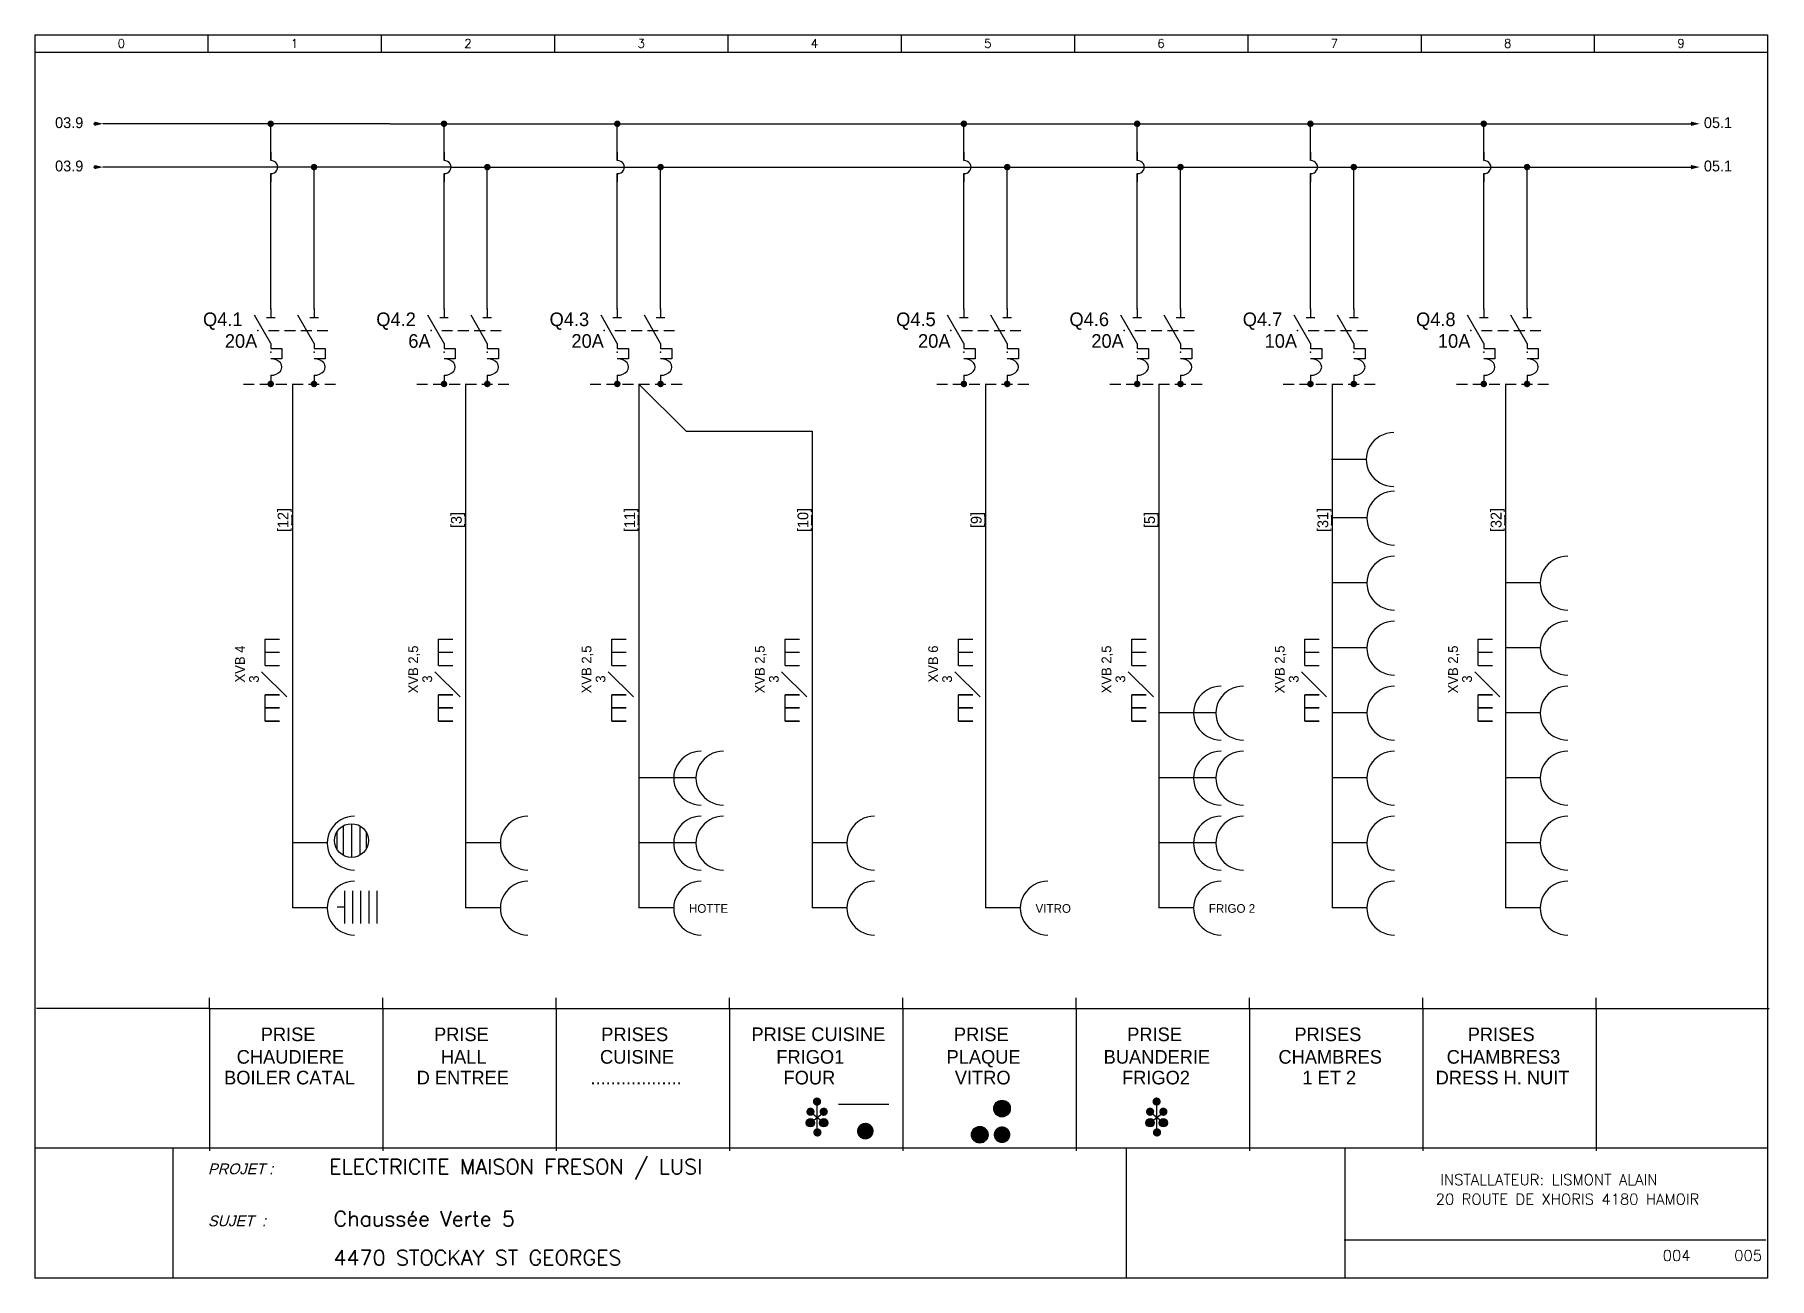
# Model space of a CAD drawing. Extents: x 5 to 405, y 6 to 293.
import ezdxf
from ezdxf.enums import TextEntityAlignment as Align

# ---------------------------------------------------------------- set-up
doc = ezdxf.new("R2010")
doc.units = 0
doc.header["$LTSCALE"] = 5
doc.header["$MEASUREMENT"] = 0
doc.linetypes.add('DASHED', pattern=[0.75, 0.5, -0.25])
doc.layers.get('0').update_dxf_attribs({"linetype": 'CONTINUOUS'})
for name, color, linetype in [('2', 1, 'CONTINUOUS'), ('3', 4, 'CONTINUOUS'), ('A', 7, 'CONTINUOUS'), ('C', 6, 'CONTINUOUS'), ('M', 6, 'CONTINUOUS'), ('S', 7, 'CONTINUOUS'), ('T2', 1, 'CONTINUOUS'), ('T3', 4, 'CONTINUOUS')]:
    doc.layers.add(name, color=color, linetype=linetype)
doc.styles.add('ROMANS', font='romans', dxfattribs={"width": 0.7, "height": 3})

# ---------------------------------------------------------------- blocks, each defined once
blk = doc.blocks.new('REFOUT')
at = {"linetype": 'Continuous'}
blk.add_solid([(0, 0.5), (0, -0.5), (2, 0)], dxfattribs=at)
at = {"layer": 'C', "color": 1, "linetype": 'Continuous'}
blk.add_point((0, 0), dxfattribs=at)
at = {"linetype": 'Continuous'}
blk.add_attdef('REF', (3, -1), '', height=2.5, dxfattribs=at)
at = {"linetype": 'Continuous', "flags": 1}
blk.add_attdef('INOUT', (-1, -2), '', height=0.5, dxfattribs=at)
blk = doc.blocks.new('DISJONCTEUR')
for p, q in [((0, 5), (0, 3)), ((10, 5), (10, 3)), ((0, -3), (-3.75, 3.5)), ((-1, 3), (1, 3)), ((10, -3), (6.25, 3.5)), ((9, 3), (11, 3)), ((0, -3), (0, -4.14)), ((10, -3), (10, -4.14)), ((0, -4.14), (2.59, -4.14)), ((2.59, -6.56), (0, -6.56)), ((2.59, -4.14), (2.59, -6.56)), ((10, -4.14), (12.59, -4.14)), ((12.59, -6.56), (10, -6.56)), ((12.59, -4.14), (12.59, -6.56)), ((0, -10.34), (0, -12.34)), ((10, -10.34), (10, -12.34))]:
    blk.add_line(p, q)
at = {"linetype": 'DASHED'}
blk.add_line((-0.53, 0), (13.18, 0), dxfattribs=at)
for centre in [(0, -8.45), (10, -8.45)]:
    blk.add_ellipse(centre, major_axis=(-2.59, 0), ratio=0.730691, start_param=1.570796, end_param=4.712389)
at = {"layer": 'A', "color": 1, "linetype": 'DASHED'}
blk.add_point((-3, 0), dxfattribs=at)
at = {"layer": 'C', "color": 2, "linetype": 'DASHED'}
blk.add_point((0, 5), dxfattribs=at)
at = {"layer": 'C', "color": 3}
blk.add_point((10, 5), dxfattribs=at)
at = {"layer": 'C', "color": 1, "linetype": 'DASHED'}
for p in [(0, -5), (10, -5)]:
    blk.add_point(p, dxfattribs=at)
at = {"layer": 'C', "color": 4}
blk.add_point((10, -5), dxfattribs=at)
at = {"linetype": 'Continuous'}
for tag, p in [('LOCCODE', (-6.5, 1)), ('MATCODE', (-6.5, -4))]:
    blk.add_attdef(tag, text='', height=3.15, dxfattribs=at).set_placement(p, align=Align.RIGHT)
at = {"layer": 'T2', "linetype": 'Continuous'}
for tag, p in [('T1', (-2, 5)), ('T3', (8, 5)), ('T2', (-2, -7)), ('T4', (8, -7))]:
    blk.add_attdef(tag, text='', height=2.25, dxfattribs=at).set_placement(p, align=Align.RIGHT)
blk = doc.blocks.new('TERCON09')
at = {"linetype": 'Continuous'}
for p, q in [((-0.5, 0), (0.5, 0)), ((0, -0.5), (0, 0))]:
    blk.add_line(p, q, dxfattribs=at)
at = {"linetype": 'Continuous', "const_width": 0.75}
blk.add_lwpolyline([(0, -0.375, 1), (0, 0.375, 1)], format="xyb", close=True, dxfattribs=at)
at = {"layer": 'C', "color": 1, "linetype": 'Continuous'}
blk.add_point((-0.5, 0), dxfattribs=at)
at = {"layer": 'C', "color": 4, "linetype": 'Continuous'}
blk.add_point((-0.5, 0), dxfattribs=at)
at = {"layer": 'C', "color": 5, "linetype": 'Continuous'}
blk.add_point((0, 0), dxfattribs=at)
at = {"layer": 'C', "color": 3, "linetype": 'Continuous'}
blk.add_point((0.5, 0), dxfattribs=at)
at = {"layer": 'C', "color": 2, "linetype": 'Continuous'}
blk.add_point((0, -0.5), dxfattribs=at)
at = {"layer": 'C', "color": 6, "linetype": 'Continuous'}
blk.add_point((0, -0.5), dxfattribs=at)
blk = doc.blocks.new('PONT')
at = {"layer": '2'}
for p, q in [((0, 3.41), (0, 1.5)), ((0, -1.5), (0, -3.41))]:
    blk.add_line(p, q, dxfattribs=at)
blk.add_ellipse((0, 0), major_axis=(-1.65, 0), ratio=0.909509, start_param=1.570796, end_param=4.712389, dxfattribs=at)
blk = doc.blocks.new('CABLE_TYPE2')
for p, q in [((-2.09, 10.43), (1.22, 10.43)), ((-2.09, 4.35), (-2.09, 10.43)), ((-2.09, 7.39), (1.22, 7.39)), ((-2.09, 7.39), (1.22, 7.39)), ((-2.09, 4.35), (1.22, 4.35)), ((-2.09, 4.35), (1.22, 4.35)), ((-2.91, 2.87), (2.91, -2.87)), ((1.22, -2.43), (-2.09, -2.43)), ((-2.09, -2.43), (1.22, -2.43)), ((-2.09, -8.52), (-2.09, -2.43)), ((1.22, -5.47), (-2.09, -5.47)), ((1.22, -5.47), (-2.09, -5.47)), ((-2.09, -5.47), (1.22, -5.47)), ((-2.09, -5.47), (1.22, -5.47)), ((1.22, -8.52), (-2.09, -8.52)), ((1.22, -8.52), (-2.09, -8.52)), ((-2.09, -8.52), (1.22, -8.52)), ((-2.09, -8.52), (1.22, -8.52))]:
    blk.add_line(p, q)
at = {"layer": 'T2', "linetype": 'Continuous'}
for tag, p in [('TYPE_CABLE', (-6.79, 8.94)), ('NBR_FILS', (-3.56, 2.04))]:
    blk.add_attdef(tag, text='', height=2.25, rotation=90, dxfattribs=at).set_placement(p, align=Align.RIGHT)
blk = doc.blocks.new('PRISE')
blk.add_line((-23.01, -10.37), (-31.05, -10.37))
blk.add_ellipse((-16.68, -10.41), major_axis=(-6.35, 0), ratio=0.978022, start_param=4.712389, end_param=7.853982)
at = {"layer": 'T2', "linetype": 'Continuous'}
blk.add_attdef('T1', (-19.51, -11.49), '', height=2, dxfattribs=at)
blk = doc.blocks.new('LINENUMV')
at = {"linetype": 'Continuous'}
for p, q in [((0, 1), (0, 0)), ((0, 0), (0, -1))]:
    blk.add_line(p, q, dxfattribs=at)
at = {"layer": 'C', "color": 1, "linetype": 'Continuous'}
blk.add_point((0, 1), dxfattribs=at)
at = {"layer": 'C', "color": 2, "linetype": 'Continuous'}
blk.add_point((0, -1), dxfattribs=at)
at = {"layer": 'T2', "linetype": 'Continuous'}
blk.add_attdef('LINENR', text='', height=2.5, rotation=90, dxfattribs=at).set_placement((0, 0), align=Align.BOTTOM_CENTER)
blk = doc.blocks.new('COMMENT')
for p, q in [((0, 0), (40, 0)), ((0, 0), (0, -32.88)), ((40, 0), (40, -32.88))]:
    blk.add_line(p, q)
at = {"linetype": 'Continuous'}
for tag, p in [('COMM1', (18.11, -7.55)), ('COMM2', (18.64, -12.75)), ('COMM3', (18.43, -17.53))]:
    blk.add_attdef(tag, text='', height=3.15, dxfattribs=at).set_placement(p, align=Align.CENTER)
blk = doc.blocks.new('PRISE_DOUBLE')
for p, q in [((-23.01, -10.37), (-31.05, -10.37)), ((-17.88, -10.37), (-25.92, -10.37))]:
    blk.add_line(p, q)
for centre in [(-16.68, -10.41), (-11.54, -10.41)]:
    blk.add_ellipse(centre, major_axis=(-6.35, 0), ratio=0.978022, start_param=4.712389, end_param=7.853982)
at = {"layer": 'T2', "linetype": 'Continuous'}
blk.add_attdef('T1', (-16.21, -11.02), '', height=2, dxfattribs=at)
blk = doc.blocks.new('ZONENR')
at = {"layer": '2', "style": 'ROMANS'}
blk.add_attdef('ZONENR', text='', height=2, dxfattribs=at).set_placement((20, 2), align=Align.MIDDLE)
blk = doc.blocks.new('CARTOUCHE')
at = {"color": 4}
blk.add_line((317.25, 13.9), (414.59, 13.9), dxfattribs=at)
at = {"layer": '2'}
for p, q in [((55, 292), (55, 288)), ((95, 292), (95, 288)), ((135, 292), (135, 288)), ((175, 292), (175, 288)), ((215, 292), (215, 288)), ((255, 292), (255, 288)), ((295, 292), (295, 288)), ((335, 292), (335, 288)), ((375, 292), (375, 288)), ((15, 288), (415, 288))]:
    blk.add_line(p, q, dxfattribs=at)
at = {"layer": '3'}
for p, q in [((15, 292), (415, 292)), ((15, 292), (15, 5)), ((415, 292), (415, 5)), ((415, 35), (15, 35)), ((47, 5), (47, 35)), ((415, 5), (15, 5))]:
    blk.add_line(p, q, dxfattribs=at)
for points in [[(267, 5), (267, 35)], [(317.5, 5), (317.5, 35)]]:
    blk.add_lwpolyline(points, dxfattribs=at)
at = {"layer": '2'}
for p, values in [((15, 288), {'ZONENR': '0'}), ((55, 288), {'ZONENR': '1'}), ((95, 288), {'ZONENR': '2'}), ((135, 288), {'ZONENR': '3'}), ((175, 288), {'ZONENR': '4'}), ((215, 288), {'ZONENR': '5'}), ((255, 288), {'ZONENR': '6'}), ((295, 288), {'ZONENR': '7'}), ((335, 288), {'ZONENR': '8'}), ((375, 288), {'ZONENR': '9'})]:
    blk.add_blockref('ZONENR', p, dxfattribs=at).add_auto_attribs(values)
at = {"layer": 'T2', "oblique": 15}
for s, p in [('PROJET :', (55, 29)), ('SUJET  :', (55, 17))]:
    blk.add_text(s, height=2.5, dxfattribs=at).set_placement(p)
at = {"layer": 'T3', "style": 'ROMANS'}
for tag, p in [('PROJET', (107, 26)), ('SUJET1', (78, 17)), ('SUJET2', (78, 11.5))]:
    blk.add_attdef(tag, p, '', height=3.5, dxfattribs=at)

msp = doc.modelspace()

# ---------------------------------------------------------------- hatches: boundary and pattern name
at = {"layer": 'S'}
h = msp.add_hatch(color=256, dxfattribs=at)
edge = h.paths.add_edge_path()
edge.add_arc((183.68, 43.99), 0.958, 0, 360)
h = msp.add_hatch(color=256, dxfattribs=at)
edge = h.paths.add_edge_path()
edge.add_arc((185.19, 46.34), 0.958, 0, 360)
h = msp.add_hatch(color=256, dxfattribs=at)
edge = h.paths.add_edge_path()
edge.add_arc((186.74, 43.99), 0.958, 0, 360)
h = msp.add_hatch(color=256, dxfattribs=at)
edge = h.paths.add_edge_path()
edge.add_arc((227.89, 44.73), 1.92, 0, 360)
h = msp.add_hatch(color=256, dxfattribs=at)
edge = h.paths.add_edge_path()
edge.add_arc((262.07, 43.99), 0.958, 0, 360)
h = msp.add_hatch(color=256, dxfattribs=at)
edge = h.paths.add_edge_path()
edge.add_arc((263.58, 46.34), 0.958, 0, 360)
h = msp.add_hatch(color=256, dxfattribs=at)
edge = h.paths.add_edge_path()
edge.add_arc((265.13, 43.99), 0.958, 0, 360)
h = msp.add_hatch(color=256, dxfattribs=at)
edge = h.paths.add_edge_path()
edge.add_arc((183.68, 41.45), 0.958, 0, 360)
h = msp.add_hatch(color=256, dxfattribs=at)
edge = h.paths.add_edge_path()
edge.add_arc((185.28, 39.21), 0.958, 0, 360)
h = msp.add_hatch(color=256, dxfattribs=at)
edge = h.paths.add_edge_path()
edge.add_arc((186.74, 41.45), 0.958, 0, 360)
h = msp.add_hatch(color=256, dxfattribs=at)
edge = h.paths.add_edge_path()
edge.add_arc((196.34, 39.52), 1.92, 0, 360)
h = msp.add_hatch(color=256, dxfattribs=at)
edge = h.paths.add_edge_path()
edge.add_arc((222.76, 38.69), 1.92, 0, 360)
h = msp.add_hatch(color=256, dxfattribs=at)
edge = h.paths.add_edge_path()
edge.add_arc((227.89, 38.69), 1.92, 0, 360)
h = msp.add_hatch(color=256, dxfattribs=at)
edge = h.paths.add_edge_path()
edge.add_arc((262.07, 41.45), 0.958, 0, 360)
h = msp.add_hatch(color=256, dxfattribs=at)
edge = h.paths.add_edge_path()
edge.add_arc((263.67, 39.21), 0.958, 0, 360)
h = msp.add_hatch(color=256, dxfattribs=at)
edge = h.paths.add_edge_path()
edge.add_arc((265.13, 41.45), 0.958, 0, 360)

# ---------------------------------------------------------------- linework, layer by layer
for p, q in [((45, 288), (45, 288)), ((45, 67.83), (45, 70.28)), ((85, 67.83), (85, 70.28)), ((85, 67.83), (85, 70.28)), ((85, 67.83), (85, 69.89)), ((125, 67.83), (125, 70.28)), ((125, 67.83), (125, 70.28)), ((125, 67.83), (125, 69.89)), ((165, 67.83), (165, 70.28)), ((165, 67.83), (165, 70.28)), ((165, 67.83), (165, 69.89)), ((205, 67.83), (205, 70.28)), ((205, 67.83), (205, 70.28)), ((205, 67.83), (205, 70.28)), ((205, 67.83), (205, 69.89)), ((205, 67.83), (205, 69.89)), ((245, 67.83), (245, 70.28)), ((245, 67.83), (245, 70.28)), ((245, 67.83), (245, 69.89)), ((285, 67.83), (285, 70.28)), ((285, 67.83), (285, 70.28)), ((285, 67.83), (285, 69.89)), ((325, 67.83), (325, 70.28)), ((325, 67.83), (325, 70.28)), ((325, 67.83), (325, 70.28)), ((325, 67.83), (325, 69.89)), ((325, 67.83), (325, 69.89)), ((365, 67.83), (365, 70.28)), ((365, 67.83), (365, 69.89)), ((45, 67.83), (5, 67.83)), ((45, 67.83), (85, 67.83)), ((85, 67.83), (405, 67.83)), ((85, 67.83), (125, 67.83)), ((125, 67.83), (165, 67.83)), ((165, 67.83), (205, 67.83)), ((205, 67.83), (245, 67.83)), ((245, 67.83), (285, 67.83)), ((285, 67.83), (325, 67.83)), ((325, 67.83), (365, 67.83))]:
    msp.add_line(p, q)
at = {"layer": '2'}
for p, q in [((86.57, 272), (20.37, 272)), ((59.09, 263.5), (59.09, 272)), ((86.57, 272), (386.9, 272)), ((99.09, 263.5), (99.09, 272)), ((139.09, 263.5), (139.09, 272)), ((219.09, 263.5), (219.09, 272)), ((259.09, 263.5), (259.09, 272)), ((299.09, 263.5), (299.09, 272)), ((339.09, 263.5), (339.09, 272)), ((100.57, 262), (20.37, 262)), ((59.09, 229.29), (59.09, 260.5)), ((69.09, 229.29), (69.09, 262)), ((99.09, 229.29), (99.09, 260.5)), ((100.57, 262), (386.9, 262)), ((109.09, 229.29), (109.09, 262)), ((139.09, 229.29), (139.09, 260.5)), ((149.09, 229.29), (149.09, 262)), ((219.09, 229.29), (219.09, 260.5)), ((229.09, 229.29), (229.09, 262)), ((259.09, 229.29), (259.09, 260.5)), ((269.09, 229.29), (269.09, 262)), ((299.09, 229.29), (299.09, 260.5)), ((309.09, 229.29), (309.09, 262)), ((339.09, 229.29), (339.09, 260.5)), ((349.09, 229.29), (349.09, 262)), ((64.09, 211.95), (64.09, 91.02)), ((104.09, 211.95), (104.09, 91.02)), ((144.09, 211.95), (144.09, 91.02)), ((144.09, 211.93), (154.97, 201.07)), ((224.09, 211.95), (224.09, 91.02)), ((264.09, 211.95), (264.09, 91.02)), ((304.09, 211.95), (304.09, 91.02)), ((344.09, 211.95), (344.09, 91.02)), ((154.97, 201.07), (184.09, 201.07)), ((184.09, 201.07), (184.09, 91.02))]:
    msp.add_line(p, q, dxfattribs=at)
at = {"layer": 'S', "linetype": 'DASHED'}
for p, q in [((52.81, 211.93), (74.21, 211.93)), ((92.81, 211.93), (114.21, 211.93)), ((132.81, 211.93), (154.21, 211.93)), ((212.81, 211.93), (234.21, 211.93)), ((252.81, 211.93), (274.21, 211.93)), ((292.81, 211.93), (314.21, 211.93)), ((332.81, 211.93), (354.21, 211.93))]:
    msp.add_line(p, q, dxfattribs=at)
at = {"layer": 'S'}
for p, q in [((74.34, 108.5), (74.34, 104.65)), ((75.82, 109.97), (75.82, 103.2)), ((77.75, 110.47), (77.75, 102.68)), ((79.67, 109.94), (79.67, 103.2)), ((81.15, 108.53), (81.15, 104.71)), ((76.12, 94.99), (76.12, 87.41)), ((77.98, 94.99), (77.98, 87.44)), ((77.98, 94.95), (77.98, 87.44)), ((79.85, 94.99), (79.85, 87.44)), ((79.85, 94.91), (79.85, 87.44)), ((81.71, 94.99), (81.71, 87.44)), ((81.71, 94.87), (81.71, 87.44)), ((83.58, 94.99), (83.58, 87.44)), ((83.58, 94.83), (83.58, 87.44)), ((76.12, 91.2), (74.41, 91.2)), ((183.64, 44.07), (186.74, 41.45)), ((185.15, 46.33), (185.15, 39.12)), ((190.15, 45.72), (201.78, 45.72)), ((262.03, 44.07), (265.13, 41.45)), ((263.54, 46.33), (263.54, 39.12)), ((183.68, 41.45), (186.83, 43.98)), ((262.07, 41.45), (265.22, 43.98))]:
    msp.add_line(p, q, dxfattribs=at)
at = {"layer": 'S', "const_width": 0.005}
for points in [[(76.12, 94.99), (85.44, 94.99), (85.44, 87.44), (76.12, 87.44)], [(190.03, 49.19), (201.78, 49.19), (201.78, 36.54), (190.03, 36.54)], [(219.17, 48.49), (230.92, 48.49), (230.92, 35.84), (219.17, 35.84)], [(181.96, 48.01), (188.17, 48.01), (188.17, 37.61), (181.96, 37.61)], [(260.35, 48.01), (266.56, 48.01), (266.56, 37.61), (260.35, 37.61)]]:
    msp.add_lwpolyline(points, close=True, dxfattribs=at)
at = {"layer": 'S'}
for centre, radius in [((77.75, 106.57), 3.9), ((227.89, 44.73), 1.92), ((183.68, 41.45), 0.958), ((186.74, 41.45), 0.958), ((222.76, 38.69), 1.92), ((262.07, 41.45), 0.958), ((265.13, 41.45), 0.958)]:
    msp.add_circle(centre, radius, dxfattribs=at)

# ---------------------------------------------------------------- block references
for p in [(59.09, 262), (99.09, 262), (139.09, 262), (219.09, 262), (259.09, 262), (299.09, 262), (339.09, 262)]:
    msp.add_blockref('PONT', p)
at = {"layer": '2'}
ref = msp.add_blockref('CARTOUCHE', (-10.39, 0.55), dxfattribs=at)
ref.add_attrib('PAGENR', '004', dxfattribs={"layer": 'T2', "height": 2.5, "style": 'ROMANS'}).set_placement((383.61, 9.55), align=Align.CENTER)
ref.add_attrib('PAGENXT', '005', dxfattribs={"layer": 'T2', "height": 2.5, "style": 'ROMANS'}).set_placement((400.11, 9.55), align=Align.CENTER)
ref.add_attrib('PROJET', 'ELECTRICITE MAISON FRESON / LUSI', (72.61, 29.55), dxfattribs={"layer": 'T3', "height": 3.5, "style": 'ROMANS'})
ref.add_attrib('SUJET1', 'Chaussée Verte 5', (73.61, 17.55), dxfattribs={"layer": 'T3', "height": 3.5, "style": 'ROMANS'})
ref.add_attrib('SUJET2', '4470 STOCKAY ST GEORGES', (73.61, 8.55), dxfattribs={"layer": 'T3', "height": 3.5, "style": 'ROMANS'})
ref.add_attrib('DESS3', 'INSTALLATEUR: LISMONT ALAIN ', dxfattribs={"layer": 'T2', "height": 2.5, "style": 'ROMANS'}).set_placement((354.96, 27.05), align=Align.CENTER)
ref.add_attrib('DESS4', '20 ROUTE DE XHORIS 4180 HAMOIR', dxfattribs={"layer": 'T2', "height": 2.5, "style": 'ROMANS'}).set_placement((358.41, 22.55), align=Align.CENTER)
for p, values in [((59.91, 142.64), {'NBR_FILS': '3', 'TYPE_CABLE': 'XVB 4'}), ((99.91, 142.64), {'NBR_FILS': '3', 'TYPE_CABLE': 'XVB 2,5'}), ((139.91, 142.64), {'NBR_FILS': '3', 'TYPE_CABLE': 'XVB 2,5'}), ((179.91, 142.64), {'NBR_FILS': '3', 'TYPE_CABLE': 'XVB 2,5'}), ((219.91, 142.64), {'NBR_FILS': '3', 'TYPE_CABLE': 'XVB 6'}), ((259.91, 142.64), {'NBR_FILS': '3', 'TYPE_CABLE': 'XVB 2,5'}), ((299.91, 142.64), {'NBR_FILS': '3', 'TYPE_CABLE': 'XVB 2,5'}), ((339.91, 142.64), {'NBR_FILS': '3', 'TYPE_CABLE': 'XVB 2,5'})]:
    msp.add_blockref('CABLE_TYPE2', p, dxfattribs=at).add_auto_attribs(values)
at = {"layer": 'M'}
ref = msp.add_blockref('DISJONCTEUR', (59.09, 224.29), dxfattribs=at)
ref.add_attrib('MATCODE', '20A ', dxfattribs={"layer": '0', "linetype": 'Continuous', "height": 3.15}).set_placement((57.17, 220.29), align=Align.RIGHT)
ref.add_attrib('LOCCODE', 'Q4.1', dxfattribs={"layer": '0', "linetype": 'Continuous', "height": 3.15}).set_placement((52.59, 225.29), align=Align.RIGHT)
ref = msp.add_blockref('DISJONCTEUR', (99.09, 224.29), dxfattribs=at)
ref.add_attrib('MATCODE', '6A ', dxfattribs={"layer": '0', "linetype": 'Continuous', "height": 3.15}).set_placement((97.17, 220.29), align=Align.RIGHT)
ref.add_attrib('LOCCODE', 'Q4.2', dxfattribs={"layer": '0', "linetype": 'Continuous', "height": 3.15}).set_placement((92.59, 225.29), align=Align.RIGHT)
ref = msp.add_blockref('DISJONCTEUR', (139.09, 224.29), dxfattribs=at)
ref.add_attrib('MATCODE', '20A ', dxfattribs={"layer": '0', "linetype": 'Continuous', "height": 3.15}).set_placement((137.17, 220.29), align=Align.RIGHT)
ref.add_attrib('LOCCODE', 'Q4.3', dxfattribs={"layer": '0', "linetype": 'Continuous', "height": 3.15}).set_placement((132.59, 225.29), align=Align.RIGHT)
ref = msp.add_blockref('DISJONCTEUR', (219.09, 224.29), dxfattribs=at)
ref.add_attrib('MATCODE', '20A ', dxfattribs={"layer": '0', "linetype": 'Continuous', "height": 3.15}).set_placement((217.17, 220.29), align=Align.RIGHT)
ref.add_attrib('LOCCODE', 'Q4.5', dxfattribs={"layer": '0', "linetype": 'Continuous', "height": 3.15}).set_placement((212.59, 225.29), align=Align.RIGHT)
ref = msp.add_blockref('DISJONCTEUR', (259.09, 224.29), dxfattribs=at)
ref.add_attrib('MATCODE', '20A ', dxfattribs={"layer": '0', "linetype": 'Continuous', "height": 3.15}).set_placement((257.17, 220.29), align=Align.RIGHT)
ref.add_attrib('LOCCODE', 'Q4.6', dxfattribs={"layer": '0', "linetype": 'Continuous', "height": 3.15}).set_placement((252.59, 225.29), align=Align.RIGHT)
ref = msp.add_blockref('DISJONCTEUR', (299.09, 224.29), dxfattribs=at)
ref.add_attrib('MATCODE', '10A ', dxfattribs={"layer": '0', "linetype": 'Continuous', "height": 3.15}).set_placement((297.17, 220.29), align=Align.RIGHT)
ref.add_attrib('LOCCODE', 'Q4.7', dxfattribs={"layer": '0', "linetype": 'Continuous', "height": 3.15}).set_placement((292.59, 225.29), align=Align.RIGHT)
ref = msp.add_blockref('DISJONCTEUR', (339.09, 224.29), dxfattribs=at)
ref.add_attrib('MATCODE', '10A ', dxfattribs={"layer": '0', "linetype": 'Continuous', "height": 3.15}).set_placement((337.17, 220.29), align=Align.RIGHT)
ref.add_attrib('LOCCODE', 'Q4.8', dxfattribs={"layer": '0', "linetype": 'Continuous', "height": 3.15}).set_placement((332.59, 225.29), align=Align.RIGHT)
for name, p in [('PRISE', (334.99, 204.92)), ('PRISE', (335.14, 191.39)), ('PRISE', (335.14, 176.39)), ('PRISE', (375.14, 176.39)), ('PRISE', (335.14, 161.39)), ('PRISE', (375.14, 161.39)), ('PRISE_DOUBLE', (295.14, 146.39)), ('PRISE', (335.14, 146.39)), ('PRISE', (375.14, 146.39)), ('PRISE_DOUBLE', (175.14, 131.39)), ('PRISE_DOUBLE', (295.14, 131.39)), ('PRISE', (335.14, 131.39)), ('PRISE', (375.14, 131.39)), ('PRISE', (95.14, 116.39)), ('PRISE', (135.14, 116.39)), ('PRISE_DOUBLE', (175.14, 116.39)), ('PRISE', (215.14, 116.39)), ('PRISE_DOUBLE', (295.14, 116.39)), ('PRISE', (335.14, 116.39)), ('PRISE', (375.14, 116.39)), ('PRISE', (95.14, 101.39)), ('PRISE', (135.14, 101.39)), ('PRISE', (215.14, 101.39)), ('PRISE', (335.14, 101.39)), ('PRISE', (375.14, 101.39))]:
    msp.add_blockref(name, p, dxfattribs=at)
ref = msp.add_blockref('LINENUMV', (63.94, 180.55), dxfattribs=at)
ref.add_attrib('LINENR', '[12]', dxfattribs={"layer": 'T2', "color": 4, "linetype": 'Continuous', "height": 2.5, "rotation": 90}).set_placement((63.94, 180.55), align=Align.BOTTOM_CENTER)
ref = msp.add_blockref('LINENUMV', (103.94, 180.55), dxfattribs=at)
ref.add_attrib('LINENR', '[3]', dxfattribs={"layer": 'T2', "color": 4, "linetype": 'Continuous', "height": 2.5, "rotation": 90}).set_placement((103.94, 180.55), align=Align.BOTTOM_CENTER)
ref = msp.add_blockref('LINENUMV', (143.94, 180.55), dxfattribs=at)
ref.add_attrib('LINENR', '[11]', dxfattribs={"layer": 'T2', "color": 4, "linetype": 'Continuous', "height": 2.5, "rotation": 90}).set_placement((143.94, 180.55), align=Align.BOTTOM_CENTER)
ref = msp.add_blockref('LINENUMV', (183.94, 180.55), dxfattribs=at)
ref.add_attrib('LINENR', '[10]', dxfattribs={"layer": 'T2', "color": 4, "linetype": 'Continuous', "height": 2.5, "rotation": 90}).set_placement((183.94, 180.55), align=Align.BOTTOM_CENTER)
ref = msp.add_blockref('LINENUMV', (223.94, 180.55), dxfattribs=at)
ref.add_attrib('LINENR', '[9]', dxfattribs={"layer": 'T2', "color": 4, "linetype": 'Continuous', "height": 2.5, "rotation": 90}).set_placement((223.94, 180.55), align=Align.BOTTOM_CENTER)
ref = msp.add_blockref('LINENUMV', (263.94, 180.55), dxfattribs=at)
ref.add_attrib('LINENR', '[5]', dxfattribs={"layer": 'T2', "color": 4, "linetype": 'Continuous', "height": 2.5, "rotation": 90}).set_placement((263.94, 180.55), align=Align.BOTTOM_CENTER)
ref = msp.add_blockref('LINENUMV', (303.94, 180.55), dxfattribs=at)
ref.add_attrib('LINENR', '[31]', dxfattribs={"layer": 'T2', "color": 4, "linetype": 'Continuous', "height": 2.5, "rotation": 90}).set_placement((303.94, 180.55), align=Align.BOTTOM_CENTER)
ref = msp.add_blockref('LINENUMV', (343.94, 180.55), dxfattribs=at)
ref.add_attrib('LINENR', '[32]', dxfattribs={"layer": 'T2', "color": 4, "linetype": 'Continuous', "height": 2.5, "rotation": 90}).set_placement((343.94, 180.55), align=Align.BOTTOM_CENTER)
for p, values in [((175.14, 101.39), {'T1': 'HOTTE'}), ((255.14, 101.39), {'T1': 'VITRO'}), ((295.14, 101.39), {'T1': 'FRIGO 2'})]:
    msp.add_blockref('PRISE', p, dxfattribs=at).add_auto_attribs(values)
at = {"layer": 'S'}
ref = msp.add_blockref('REFOUT', (18.37, 272), dxfattribs=at)
ref.add_attrib('REF', '03.9', (9.32, 271), dxfattribs={"layer": '0', "linetype": 'Continuous', "height": 2.5})
for p in [(59.09, 272), (99.09, 272), (139.09, 272), (219.09, 272), (259.09, 272), (299.09, 272), (339.09, 272), (69.09, 262), (109.09, 262), (149.09, 262), (229.09, 262), (269.09, 262), (309.09, 262), (349.09, 262), (59.09, 211.95), (69.09, 211.95), (99.09, 211.95), (109.09, 211.95), (139.09, 211.95), (149.09, 211.95), (219.09, 211.95), (229.09, 211.95), (259.09, 211.95), (269.09, 211.95), (299.09, 211.95), (309.09, 211.95), (339.09, 211.95), (349.09, 211.95)]:
    msp.add_blockref('TERCON09', p, dxfattribs=at)
for name, p, values in [('REFOUT', (386.9, 272), {'REF': '05.1'}), ('REFOUT', (386.9, 262), {'REF': '05.1'}), ('COMMENT', (45, 67.83), {'COMM2': 'CHAUDIERE', 'COMM1': 'PRISE', 'COMM3': 'BOILER CATAL'}), ('COMMENT', (85, 67.83), {'COMM2': 'HALL', 'COMM1': 'PRISE', 'COMM3': 'D ENTREE'}), ('COMMENT', (125, 67.83), {'COMM2': 'CUISINE', 'COMM1': 'PRISES', 'COMM3': '..................'}), ('COMMENT', (205, 67.83), {'COMM2': 'PLAQUE', 'COMM1': 'PRISE', 'COMM3': 'VITRO'}), ('COMMENT', (245, 67.83), {'COMM2': 'BUANDERIE', 'COMM1': 'PRISE', 'COMM3': 'FRIGO2'}), ('COMMENT', (285, 67.83), {'COMM2': 'CHAMBRES', 'COMM1': 'PRISES', 'COMM3': '1 ET 2'}), ('COMMENT', (325, 67.83), {'COMM2': 'CHAMBRES3', 'COMM1': 'PRISES', 'COMM3': 'DRESS H. NUIT'})]:
    msp.add_blockref(name, p, dxfattribs=at).add_auto_attribs(values)
ref = msp.add_blockref('REFOUT', (18.37, 262), dxfattribs=at)
ref.add_attrib('REF', '03.9', (9.32, 261), dxfattribs={"layer": '0', "linetype": 'Continuous', "height": 2.5})
ref = msp.add_blockref('COMMENT', (165, 67.83), dxfattribs=at)
ref.add_attrib('COMM2', 'FRIGO1', dxfattribs={"layer": '0', "linetype": 'Continuous', "height": 3.15}).set_placement((183.64, 55.08), align=Align.CENTER)
ref.add_attrib('COMM1', 'PRISE CUISINE', dxfattribs={"layer": '0', "linetype": 'Continuous', "height": 3.15}).set_placement((185.5, 60.3), align=Align.CENTER)
ref.add_attrib('COMM3', 'FOUR', dxfattribs={"layer": '0', "linetype": 'Continuous', "height": 3.15}).set_placement((183.43, 50.29), align=Align.CENTER)

doc.saveas('drawing.dxf')
